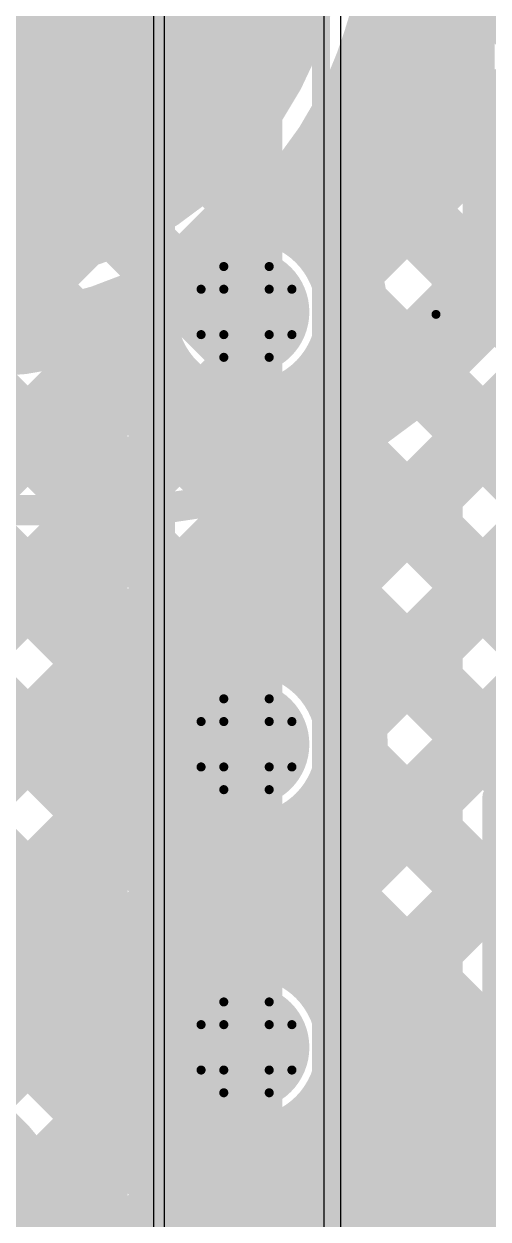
# Model space of a CAD drawing. Header units: millimetres. Extents: x 13 to 259, y -2 to 326.
# Drawn here: x 100.1 to 102.7, y 99.99 to 106.67 of the extents above; entities that cross this region are included whole.
import ezdxf

# ---------------------------------------------------------------- set-up
doc = ezdxf.new("R2010")
doc.units = ezdxf.units.MM
for name, color, linetype in [('BottomLayer', 5, 'Continuous'), ('BottomSolder', 6, 'Continuous'), ('ConnectLayer', 7, 'Continuous'), ('DrillDrawing', 1, 'Continuous'), ('Mechanical14', 56, 'Continuous'), ('Mechanical15', 56, 'Continuous'), ('Mechanical34', 56, 'Continuous'), ('Mechanical8', 56, 'Continuous'), ('MidLayer1', 16, 'Continuous'), ('MidLayer2', 76, 'Continuous'), ('MidLayer3', 90, 'Continuous'), ('MidLayer4', 156, 'Continuous'), ('MidLayer5', 130, 'Continuous'), ('MidLayer6', 216, 'Continuous'), ('MultiLayer', 9, 'Continuous'), ('TopLayer', 1, 'Continuous'), ('TopOverlay', 2, 'Continuous'), ('TopPaste', 8, 'Continuous'), ('TopSolder', 216, 'Continuous')]:
    doc.layers.add(name, color=color, linetype=linetype)

# ---------------------------------------------------------------- blocks, each defined once
blk = doc.blocks.new('XFMR_MINI_CIRCUITS_DB1627_36')
at = {"layer": 'Mechanical14', "const_width": 0.1}
for points in [[(1.905, 2.03), (1.905, -2.03)], [(1.905, -2.03), (-1.905, -2.03)]]:
    blk.add_lwpolyline(points, dxfattribs=at)
at = {"layer": 'Mechanical14', "const_width": 0.05}
blk.add_lwpolyline([(1.88, -2.03, 1), (1.93, -2.03, 1)], format="xyb", close=True, dxfattribs=at)
blk.add_lwpolyline([(1.88, -2.03, 1), (1.93, -2.03, 1)], format="xyb", close=True, dxfattribs=at)
at = {"layer": 'TopOverlay', "const_width": 0.2}
for points in [[(1.905, 0.365), (-1.905, 0.365)], [(1.905, 0.365), (1.905, -0.365)], [(1.905, -0.365), (-1.905, -0.365)]]:
    blk.add_lwpolyline(points, dxfattribs=at)
at = {"layer": 'TopOverlay', "const_width": 0.1}
for points in [[(1.855, 0.365, 1), (1.955, 0.365, 1)], [(1.855, 0.365, 1), (1.955, 0.365, 1)], [(1.855, -0.365, 1), (1.955, -0.365, 1)], [(1.855, -0.365, 1), (1.955, -0.365, 1)]]:
    blk.add_lwpolyline(points, format="xyb", close=True, dxfattribs=at)
blk = doc.blocks.new('IND_COILCRAFT_0805CS_147')
at = {"layer": 'Mechanical14', "const_width": 0.1}
for points in [[(-1.1445, 0.8625), (-1.1445, -0.8625)], [(-1.1445, 0.8625), (1.1445, 0.8625)], [(1.1445, 0.8625), (1.1445, -0.8625)], [(-1.1445, -0.8625), (1.1445, -0.8625)]]:
    blk.add_lwpolyline(points, dxfattribs=at)
at = {"layer": 'Mechanical14', "const_width": 0.05}
for points in [[(-1.1695, 0.8625, 1), (-1.1195, 0.8625, 1)], [(-1.1695, 0.8625, 1), (-1.1195, 0.8625, 1)], [(1.1195, 0.8625, 1), (1.1695, 0.8625, 1)], [(1.1195, 0.8625, 1), (1.1695, 0.8625, 1)], [(-1.1695, -0.8625, 1), (-1.1195, -0.8625, 1)], [(-1.1695, -0.8625, 1), (-1.1195, -0.8625, 1)], [(1.1195, -0.8625, 1), (1.1695, -0.8625, 1)], [(1.1195, -0.8625, 1), (1.1695, -0.8625, 1)]]:
    blk.add_lwpolyline(points, format="xyb", close=True, dxfattribs=at)
at = {"layer": 'Mechanical15', "const_width": 0.05}
for points in [[(-1.65, 1.14), (-1.65, -1.14)], [(-1.65, 1.14), (1.65, 1.14)], [(1.65, 1.14), (1.65, -1.14)], [(-1.65, -1.14), (1.65, -1.14)]]:
    blk.add_lwpolyline(points, dxfattribs=at)
at = {"layer": 'Mechanical15', "const_width": 0.025}
for points in [[(-1.6625, 1.14, 1), (-1.6375, 1.14, 1)], [(-1.6625, 1.14, 1), (-1.6375, 1.14, 1)], [(1.6375, 1.14, 1), (1.6625, 1.14, 1)], [(1.6375, 1.14, 1), (1.6625, 1.14, 1)], [(-1.6625, -1.14, 1), (-1.6375, -1.14, 1)], [(-1.6625, -1.14, 1), (-1.6375, -1.14, 1)], [(1.6375, -1.14, 1), (1.6625, -1.14, 1)], [(1.6375, -1.14, 1), (1.6625, -1.14, 1)]]:
    blk.add_lwpolyline(points, format="xyb", close=True, dxfattribs=at)
at = {"layer": 'Mechanical8', "const_width": 0.1}
for points in [[(-1.4, 0.89), (-0.38, 0.89)], [(-1.4, 0.89), (-1.4, -0.89)], [(-0.38, 0.89), (-0.38, -0.89)], [(0.38, 0.89), (1.4, 0.89)], [(0.38, 0.89), (0.38, -0.89)], [(1.4, 0.89), (1.4, -0.89)], [(-0.89, 0.5), (-0.89, 0)], [(0, 0.5), (0, 0)], [(0.89, 0.5), (0.89, 0)], [(-1.39, 0), (-0.89, 0)], [(-0.89, 0), (-0.89, -0.5)], [(-0.89, 0), (-0.39, 0)], [(-0.5, 0), (0, 0)], [(0, 0), (0, -0.5)], [(0, 0), (0.5, 0)], [(0.39, 0), (0.89, 0)], [(0.89, 0), (0.89, -0.5)], [(0.89, 0), (1.39, 0)], [(-1.4, -0.89), (-0.38, -0.89)], [(0.38, -0.89), (1.4, -0.89)]]:
    blk.add_lwpolyline(points, dxfattribs=at)
at = {"layer": 'Mechanical8', "const_width": 0.05}
for points in [[(-1.425, 0.89, 1), (-1.375, 0.89, 1)], [(-1.425, 0.89, 1), (-1.375, 0.89, 1)], [(-0.405, 0.89, 1), (-0.355, 0.89, 1)], [(-0.405, 0.89, 1), (-0.355, 0.89, 1)], [(0.355, 0.89, 1), (0.405, 0.89, 1)], [(0.355, 0.89, 1), (0.405, 0.89, 1)], [(1.375, 0.89, 1), (1.425, 0.89, 1)], [(1.375, 0.89, 1), (1.425, 0.89, 1)], [(-0.915, 0.5, 1), (-0.865, 0.5, 1)], [(-0.025, 0.5, 1), (0.025, 0.5, 1)], [(0.865, 0.5, 1), (0.915, 0.5, 1)], [(-1.415, 0, 1), (-1.365, 0, 1)], [(-0.915, 0, 1), (-0.865, 0, 1)], [(-0.915, 0, 1), (-0.865, 0, 1)], [(-0.915, 0, 1), (-0.865, 0, 1)], [(-0.915, 0, 1), (-0.865, 0, 1)], [(-0.525, 0, 1), (-0.475, 0, 1)], [(-0.415, 0, 1), (-0.365, 0, 1)], [(-0.025, 0, 1), (0.025, 0, 1)], [(-0.025, 0, 1), (0.025, 0, 1)], [(-0.025, 0, 1), (0.025, 0, 1)], [(-0.025, 0, 1), (0.025, 0, 1)], [(0.365, 0, 1), (0.415, 0, 1)], [(0.475, 0, 1), (0.525, 0, 1)], [(0.865, 0, 1), (0.915, 0, 1)], [(0.865, 0, 1), (0.915, 0, 1)], [(0.865, 0, 1), (0.915, 0, 1)], [(0.865, 0, 1), (0.915, 0, 1)], [(1.365, 0, 1), (1.415, 0, 1)], [(-0.915, -0.5, 1), (-0.865, -0.5, 1)], [(-0.025, -0.5, 1), (0.025, -0.5, 1)], [(0.865, -0.5, 1), (0.915, -0.5, 1)], [(-1.425, -0.89, 1), (-1.375, -0.89, 1)], [(-1.425, -0.89, 1), (-1.375, -0.89, 1)], [(-0.405, -0.89, 1), (-0.355, -0.89, 1)], [(-0.405, -0.89, 1), (-0.355, -0.89, 1)], [(0.355, -0.89, 1), (0.405, -0.89, 1)], [(0.355, -0.89, 1), (0.405, -0.89, 1)], [(1.375, -0.89, 1), (1.425, -0.89, 1)], [(1.375, -0.89, 1), (1.425, -0.89, 1)]]:
    blk.add_lwpolyline(points, format="xyb", close=True, dxfattribs=at)
at = {"layer": 'TopLayer'}
for points in [[(-1.4, -0.89), (-0.38, -0.89), (-1.4, 0.89), (-0.38, 0.89)], [(0.38, -0.89), (1.4, -0.89), (0.38, 0.89), (1.4, 0.89)]]:
    blk.add_solid(points, dxfattribs=at)
at = {"layer": 'TopOverlay', "const_width": 0.2}
blk.add_lwpolyline([(0, 0.75), (0, -0.75)], dxfattribs=at)
at = {"layer": 'TopOverlay', "const_width": 0.1}
for points in [[(-0.05, 0.75, 1), (0.05, 0.75, 1)], [(-0.05, -0.75, 1), (0.05, -0.75, 1)]]:
    blk.add_lwpolyline(points, format="xyb", close=True, dxfattribs=at)
at = {"layer": 'TopPaste'}
for points in [[(-1.4, -0.89), (-0.38, -0.89), (-1.4, 0.89), (-0.38, 0.89)], [(0.38, -0.89), (1.4, -0.89), (0.38, 0.89), (1.4, 0.89)]]:
    blk.add_solid(points, dxfattribs=at)
at = {"layer": 'TopSolder'}
for points in [[(-1.5016, -0.9916), (-0.2784, -0.9916), (-1.5016, 0.9916), (-0.2784, 0.9916)], [(0.2784, -0.9916), (1.5016, -0.9916), (0.2784, 0.9916), (1.5016, 0.9916)]]:
    blk.add_solid(points, dxfattribs=at)
blk = doc.blocks.new('MTG240_400_178')
at = {"layer": 'BottomLayer', "const_width": 2}
blk.add_lwpolyline([(-1, 0, 1), (1, 0, 1)], format="xyb", close=True, dxfattribs=at)
at = {"layer": 'BottomSolder', "const_width": 2.1016}
blk.add_lwpolyline([(-1.0508, 0, 1), (1.0508, 0, 1)], format="xyb", close=True, dxfattribs=at)
at = {"layer": 'MidLayer1', "const_width": 2}
blk.add_lwpolyline([(-1, 0, 1), (1, 0, 1)], format="xyb", close=True, dxfattribs=at)
at = {"layer": 'MidLayer2', "const_width": 2}
blk.add_lwpolyline([(-1, 0, 1), (1, 0, 1)], format="xyb", close=True, dxfattribs=at)
at = {"layer": 'MidLayer3', "const_width": 2}
blk.add_lwpolyline([(-1, 0, 1), (1, 0, 1)], format="xyb", close=True, dxfattribs=at)
at = {"layer": 'MidLayer4', "const_width": 2}
blk.add_lwpolyline([(-1, 0, 1), (1, 0, 1)], format="xyb", close=True, dxfattribs=at)
at = {"layer": 'MidLayer5', "const_width": 2}
blk.add_lwpolyline([(-1, 0, 1), (1, 0, 1)], format="xyb", close=True, dxfattribs=at)
at = {"layer": 'MidLayer6', "const_width": 2}
blk.add_lwpolyline([(-1, 0, 1), (1, 0, 1)], format="xyb", close=True, dxfattribs=at)
at = {"layer": 'MultiLayer', "const_width": 2}
blk.add_lwpolyline([(-1, 0, 1), (1, 0, 1)], format="xyb", close=True, dxfattribs=at)
at = {"layer": 'TopLayer', "const_width": 2}
blk.add_lwpolyline([(-1, 0, 1), (1, 0, 1)], format="xyb", close=True, dxfattribs=at)
at = {"layer": 'TopSolder', "const_width": 2.1016}
blk.add_lwpolyline([(-1.0508, 0, 1), (1.0508, 0, 1)], format="xyb", close=True, dxfattribs=at)

msp = doc.modelspace()

# ---------------------------------------------------------------- linework, layer by layer
at = {"layer": 'BottomLayer', "const_width": 0.25}
for points in [[(101.225, 105.0637, 1), (101.475, 105.0637, 1)], [(101.225, 102.6455, 1), (101.475, 102.6455, 1)], [(101.225, 100.95, 1), (101.475, 100.95, 1)]]:
    msp.add_lwpolyline(points, format="xyb", close=True, dxfattribs=at)
at = {"layer": 'BottomSolder', "const_width": 0.3516}
for points in [[(101.1742, 105.0637, 1), (101.5258, 105.0637, 1)], [(101.1742, 102.6455, 1), (101.5258, 102.6455, 1)], [(101.1742, 100.95, 1), (101.5258, 100.95, 1)]]:
    msp.add_lwpolyline(points, format="xyb", close=True, dxfattribs=at)
at = {"layer": 'ConnectLayer'}
for p, q in [((101.8751, 126.825), (101.875, 76.8)), ((100.8311, 95.4323), (100.8311, 109.8588))]:
    msp.add_line(p, q, dxfattribs=at)
at = {"layer": 'ConnectLayer', "const_width": 0.4}
for points in [[(97.24, 110.649), (101.35, 106.539)], [(97.24, 109.8005), (101.35, 105.6905)], [(101.35, 95.9811), (101.35, 109.31)], [(97.24, 108.952), (101.35, 104.842)], [(97.723, 104.5112), (101.35, 108.1383)], [(97.24, 108.1035), (101.35, 103.9935)], [(101.9131, 106.1558), (103.4711, 107.7138)], [(101.9131, 106.1558), (103.4711, 107.7138)], [(102.2016, 107.3846), (104.7884, 104.7977)], [(102.2016, 107.3846), (104.7884, 104.7977)], [(102.2016, 107.3845), (103.8544, 105.7317)], [(97.24, 99.7856), (104.7624, 107.308)], [(97.24, 99.7856), (104.7624, 107.308)], [(97.24, 107.2549), (101.35, 103.1449)], [(98.1466, 104.0863), (101.35, 107.2897)], [(101.9131, 106.1558), (103.06, 107.3027)], [(101.8952, 105.2893), (103.7181, 107.1122)], [(101.8952, 105.2893), (103.7181, 107.1122)], [(102.465, 106.2389), (102.465, 107.0479)], [(101.515, 103.212), (105.3143, 107.0113)], [(101.515, 103.212), (105.3143, 107.0113)], [(101.9131, 106.1558), (102.465, 106.7077)], [(101.8952, 105.2893), (103.174, 106.5682)], [(102.1077, 106.6299), (103.8195, 104.9181)], [(102.1077, 106.6299), (103.8195, 104.9181)], [(102.1077, 106.6299), (102.465, 106.2726)], [(102.1077, 106.6298), (103.8194, 104.9181)], [(97.24, 102.3312), (101.35, 106.4412)], [(97.24, 106.4064), (100.7966, 102.8499)], [(97.24, 106.4064), (100.7966, 102.8499)], [(97.24, 106.4064), (101.35, 102.2964)], [(97.24, 106.4064), (100.7966, 102.8499)], [(97.24, 106.4064), (100.4845, 103.1619)], [(101.89, 104.4356), (103.8144, 106.36)], [(101.89, 105.3014), (101.89, 106.1141)], [(101.8473, 106.0418), (103.4623, 104.4268)], [(101.8473, 106.0418), (103.4623, 104.4268)], [(101.8473, 106.0418), (102.1261, 105.763)], [(101.89, 105.9989), (103.4623, 104.4267)], [(97.6374, 101.88), (101.35, 105.5927)], [(97.24, 105.5579), (101.2642, 101.5337)], [(97.24, 105.5579), (101.2642, 101.5337)], [(97.24, 105.5579), (101.35, 101.4479)], [(97.24, 105.5579), (101.2642, 101.5337)], [(97.24, 105.5578), (100.4845, 102.3134)], [(101.89, 103.5871), (103.8544, 105.5515)], [(101.9388, 105.1017), (107.6565, 99.384)], [(101.9388, 105.1017), (107.6565, 99.384)], [(101.9388, 105.1016), (104.5414, 102.4991)], [(97.6374, 101.88), (100.7629, 105.0056)], [(97.6374, 101.88), (100.7629, 105.0056)], [(97.8107, 102.0533), (100.7629, 105.0056)], [(100.3763, 104.9671), (100.4845, 104.859)], [(100.3764, 104.9671), (109.1132, 96.2303)], [(100.3764, 104.9671), (109.1132, 96.2303)], [(100.3764, 104.9671), (101.74, 103.6035)], [(100.4845, 95.4323), (100.4845, 104.9965)], [(99.5886, 104.9063), (101.2655, 103.2295)], [(99.5886, 104.9063), (101.2655, 103.2295)], [(99.5886, 104.9063), (101.2655, 103.2295)], [(99.5886, 104.9063), (100.4845, 104.0105)], [(98.0488, 96.3517), (106.5338, 104.8368)], [(98.0488, 96.3517), (106.5338, 104.8368)], [(101.89, 102.8832), (101.89, 104.826)], [(97.6374, 101.88), (100.4845, 104.7271)], [(98.1216, 101.5157), (101.35, 104.7442)], [(98.1216, 101.5157), (101.1244, 104.5185)], [(98.1216, 101.5157), (101.1244, 104.5185)], [(98.6327, 102.0268), (101.1244, 104.5185)], [(101.6414, 104.5506), (108.899, 97.293)], [(101.6414, 104.5506), (108.899, 97.293)], [(101.6414, 104.5506), (101.74, 104.452)], [(101.74, 103.0883), (101.74, 104.4886)], [(101.89, 104.3019), (104.0718, 102.1201)], [(101.9258, 102.7743), (103.4634, 104.312)], [(101.9258, 102.7743), (103.4634, 104.312)], [(101.9258, 102.7743), (103.4634, 104.312)], [(99.318, 101.8636), (101.74, 104.2856)], [(97.24, 94.6945), (106.7234, 104.1778)], [(97.24, 94.6945), (106.7234, 104.1778)], [(97.24, 99.7856), (101.35, 103.8956)], [(101.9261, 101.0776), (104.7948, 103.9462)], [(101.9261, 101.0776), (104.7948, 103.9462)], [(98.1216, 101.5157), (100.4845, 103.8786)], [(101.5161, 101.5161), (103.8283, 103.8283)], [(101.5161, 101.5161), (103.8283, 103.8283)], [(101.5161, 101.5161), (103.8283, 103.8283)], [(101.5161, 101.5161), (103.8283, 103.8283)], [(101.89, 101.8901), (103.8283, 103.8283)], [(98.1484, 103.801), (100.7962, 101.1532)], [(98.1484, 103.801), (100.7962, 101.1532)], [(98.1484, 103.801), (101.35, 100.5993)], [(98.1484, 103.801), (100.7962, 101.1532)], [(98.1484, 103.8009), (100.4845, 101.4649)], [(101.983, 101.1344), (104.4806, 103.632)], [(101.515, 103.212), (101.74, 103.4371)], [(101.89, 103.4534), (106.0353, 99.3081)], [(97.7301, 103.3708), (105.6939, 95.4069)], [(97.7301, 103.3708), (105.6939, 95.4069)], [(97.7301, 103.3708), (101.35, 99.7508)], [(97.7301, 103.3707), (100.4845, 100.6164)], [(102.4072, 100.7102), (104.9048, 103.2078)], [(97.24, 99.7856), (100.4845, 103.03)], [(97.537, 99.234), (101.35, 103.0471)], [(97.24, 103.0123), (104.4715, 95.7808)], [(97.24, 103.0123), (104.4715, 95.7808)], [(97.24, 103.0123), (101.35, 98.9023)], [(97.24, 103.0122), (100.4845, 99.7678)], [(101.9339, 102.5609), (105.4158, 99.0791)], [(101.934, 102.561), (123.3856, 81.1093)], [(101.934, 102.561), (123.3856, 81.1093)], [(97.537, 99.234), (100.7836, 102.4806)], [(97.537, 99.234), (100.7836, 102.4806)], [(99.8961, 101.5932), (100.7836, 102.4806)], [(101.89, 101.2273), (101.89, 102.4078)], [(97.537, 99.234), (100.4845, 102.1815)], [(98.0881, 98.9366), (101.35, 102.1986)], [(101.74, 101.3927), (101.74, 102.2028)], [(101.5544, 102.0921), (122.7964, 80.8501)], [(101.5544, 102.0921), (122.7964, 80.8501)], [(101.5544, 102.0921), (101.74, 101.9064)], [(98.0881, 98.9366), (101.2212, 102.0698)], [(98.0881, 98.9366), (101.2212, 102.0698)], [(100.3883, 101.2369), (101.2212, 102.0698)], [(101.89, 101.7563), (104.3763, 99.27)], [(101.5161, 101.5161), (101.74, 101.74)], [(101.5161, 101.5161), (101.74, 101.74)], [(102.8315, 100.2859), (104.1338, 101.5882)], [(97.24, 97.24), (101.35, 101.35)], [(97.24, 97.24), (101.35, 101.35)], [(98.0881, 98.9366), (100.4845, 101.333)], [(101.89, 101.2273), (104.1045, 99.0128)], [(101.9338, 100.8642), (103.4881, 99.3098)], [(101.9338, 100.8642), (103.4881, 99.3098)], [(97.24, 97.24), (100.7839, 100.7839)], [(97.24, 97.24), (100.7839, 100.7839)], [(97.24, 97.24), (100.7839, 100.7839)], [(97.24, 97.24), (100.7839, 100.7839)], [(97.24, 97.24), (100.4845, 100.4845)], [(97.24, 97.24), (100.4845, 100.4845)], [(97.417, 96.5684), (101.35, 100.5015)], [(101.74, 98.252), (101.74, 100.5073)], [(101.89, 100.4637), (103.0911, 99.2627)], [(101.89, 98.0469), (101.89, 100.4637)], [(97.417, 96.5684), (101.2225, 100.374)], [(97.417, 96.5684), (101.2225, 100.374)], [(101.1366, 100.2881), (101.2225, 100.374)], [(101.5533, 100.3961), (102.8735, 99.0759)], [(101.5533, 100.3961), (102.8735, 99.0759)], [(101.5533, 100.3961), (101.74, 100.2093)], [(101.89, 100.193), (102.0254, 100.3283)], [(101.3813, 99.6842), (101.74, 100.043)], [(101.89, 100.0593), (102.8735, 99.0759)], [(101.89, 99.3445), (102.4497, 99.9041)]]:
    msp.add_lwpolyline(points, dxfattribs=at)
for points in [[(100.761, 105.0975, -3.352953), (102.203, 107.3)], [(100.761, 105.0975, -3.352953), (102.203, 107.3)], [(100.761, 105.0975, -1.518607), (100.7378, 109.5125)], [(100.4845, 104.9965, -1.340327), (100.4845, 109.6035)], [(102.203, 107.3, -0.194926), (101.5251, 105.6271)], [(102.203, 107.3, -0.194926), (101.5251, 105.6271)], [(102.203, 107.3, -0.194926), (101.5251, 105.6271)], [(102.203, 107.3, -0.129748), (101.89, 106.1141)], [(102.465, 106.2389, -0.197667), (102.4132, 106.113)], [(101.8893, 105.303, -0.10611), (102.4126, 106.1124)], [(101.5251, 105.6271, -0.328494), (101.94, 105.0637)], [(101.5251, 105.6271, -0.328494), (101.94, 105.0637)], [(101.5251, 105.6271, -0.216237), (101.8893, 105.303)], [(101.89, 105.3014, -0.104037), (101.94, 105.0637)], [(101.94, 105.0637, -1.029116), (100.761, 105.0975)], [(101.94, 105.0637, -1.029116), (100.761, 105.0975)], [(101.7441, 104.6245, -0.669374), (100.761, 105.0975)], [(101.94, 105.0637, -0.104037), (101.89, 104.826)], [(101.74, 104.4886, -0.014808), (101.7441, 104.6245)], [(101.74, 102.2028, -2.213611), (101.74, 103.0883)], [(101.89, 102.8832, -0.104037), (101.94, 102.6455)], [(101.94, 102.6455, -0.104037), (101.89, 102.4078)], [(98.2153, 102.0533, -0.225031), (100.77, 100.8422)], [(100.77, 100.8422, -0.712652), (101.74, 101.3927)], [(98.2153, 100.5333, -0.414214), (99.9953, 98.7533)], [(101.74, 100.5073, -0.324252), (101.0507, 100.4416)], [(101.0507, 100.4416, -0.135069), (101.5153, 98.7533)]]:
    msp.add_lwpolyline(points, format="xyb", dxfattribs=at)
at = {"layer": 'ConnectLayer'}
for points, const_width in [([(102.365, 106.7077, 1), (102.565, 106.7077, 1)], 0.2), ([(102.0077, 106.6299, 1), (102.2077, 106.6299, 1)], 0.2), ([(102.0077, 106.6299, 1), (102.2077, 106.6299, 1)], 0.2), ([(102.0077, 106.6299, 1), (102.2077, 106.6299, 1)], 0.2), ([(102.0077, 106.6298, 1), (102.2077, 106.6298, 1)], 0.2), ([(101.25, 106.539, 1), (101.45, 106.539, 1)], 0.2), ([(101.25, 106.4412, 1), (101.45, 106.4412, 1)], 0.2), ([(102.365, 106.2726, 1), (102.565, 106.2726, 1)], 0.2), ([(102.365, 106.2389, 1), (102.565, 106.2389, 1)], 0.2), ([(102.365, 106.2389, 1), (102.565, 106.2389, 1)], 0.2), ([(101.79, 106.1141, 1), (101.99, 106.1141, 1)], 0.2), ([(101.79, 106.1141, 1), (101.99, 106.1141, 1)], 0.2), ([(101.8131, 106.1558, 1), (102.0131, 106.1558, 1)], 0.2), ([(101.8131, 106.1558, 1), (102.0131, 106.1558, 1)], 0.2), ([(101.8131, 106.1558, 1), (102.0131, 106.1558, 1)], 0.2), ([(101.8131, 106.1558, 1), (102.0131, 106.1558, 1)], 0.2), ([(102.3126, 106.1124, 1), (102.5126, 106.1124, 1)], 0.2), ([(102.3132, 106.113, 1), (102.5132, 106.113, 1)], 0.2), ([(101.7473, 106.0418, 1), (101.9473, 106.0418, 1)], 0.2), ([(101.7473, 106.0418, 1), (101.9473, 106.0418, 1)], 0.2), ([(101.7473, 106.0418, 1), (101.9473, 106.0418, 1)], 0.2), ([(101.79, 105.9989, 1), (101.99, 105.9989, 1)], 0.2), ([(102.0261, 105.763, 1), (102.2261, 105.763, 1)], 0.2), ([(101.25, 105.6905, 1), (101.45, 105.6905, 1)], 0.2), ([(101.25, 105.5927, 1), (101.45, 105.5927, 1)], 0.2), ([(101.4251, 105.6271, 1), (101.6251, 105.6271, 1)], 0.2), ([(101.4251, 105.6271, 1), (101.6251, 105.6271, 1)], 0.2), ([(101.4251, 105.6271, 1), (101.6251, 105.6271, 1)], 0.2), ([(101.4251, 105.6271, 1), (101.6251, 105.6271, 1)], 0.2), ([(101.4251, 105.6271, 1), (101.6251, 105.6271, 1)], 0.2), ([(101.4251, 105.6271, 1), (101.6251, 105.6271, 1)], 0.2), ([(101.7893, 105.303, 1), (101.9893, 105.303, 1)], 0.2), ([(101.7893, 105.303, 1), (101.9893, 105.303, 1)], 0.2), ([(101.79, 105.3014, 1), (101.99, 105.3014, 1)], 0.2), ([(101.79, 105.3014, 1), (101.99, 105.3014, 1)], 0.2), ([(101.7952, 105.2893, 1), (101.9952, 105.2893, 1)], 0.2), ([(101.7952, 105.2893, 1), (101.9952, 105.2893, 1)], 0.2), ([(101.7952, 105.2893, 1), (101.9952, 105.2893, 1)], 0.2), ([(100.661, 105.0975, 1), (100.861, 105.0975, 1)], 0.2), ([(100.661, 105.0975, 1), (100.861, 105.0975, 1)], 0.2), ([(100.661, 105.0975, 1), (100.861, 105.0975, 1)], 0.2), ([(100.661, 105.0975, 1), (100.861, 105.0975, 1)], 0.2), ([(100.661, 105.0975, 1), (100.861, 105.0975, 1)], 0.2), ([(100.661, 105.0975, 1), (100.861, 105.0975, 1)], 0.2), ([(101.8388, 105.1017, 1), (102.0388, 105.1017, 1)], 0.2), ([(101.8388, 105.1017, 1), (102.0388, 105.1017, 1)], 0.2), ([(101.8388, 105.1016, 1), (102.0388, 105.1016, 1)], 0.2), ([(101.84, 105.0637, 1), (102.04, 105.0637, 1)], 0.2), ([(101.84, 105.0637, 1), (102.04, 105.0637, 1)], 0.2), ([(101.84, 105.0637, 1), (102.04, 105.0637, 1)], 0.2), ([(101.84, 105.0637, 1), (102.04, 105.0637, 1)], 0.2), ([(101.84, 105.0637, 1), (102.04, 105.0637, 1)], 0.2), ([(101.84, 105.0637, 1), (102.04, 105.0637, 1)], 0.2), ([(100.2763, 104.9671, 1), (100.4763, 104.9671, 1)], 0.2), ([(100.2764, 104.9671, 1), (100.4764, 104.9671, 1)], 0.2), ([(100.2764, 104.9671, 1), (100.4764, 104.9671, 1)], 0.2), ([(100.2764, 104.9671, 1), (100.4764, 104.9671, 1)], 0.2), ([(100.3845, 104.9965, 1), (100.5845, 104.9965, 1)], 0.2), ([(100.3845, 104.9965, 1), (100.5845, 104.9965, 1)], 0.2), ([(100.6629, 105.0056, 1), (100.8629, 105.0056, 1)], 0.2), ([(100.6629, 105.0056, 1), (100.8629, 105.0056, 1)], 0.2), ([(100.6629, 105.0056, 1), (100.8629, 105.0056, 1)], 0.2), ([(100.3845, 104.859, 1), (100.5845, 104.859, 1)], 0.2), ([(101.25, 104.842, 1), (101.45, 104.842, 1)], 0.2), ([(101.79, 104.826, 1), (101.99, 104.826, 1)], 0.2), ([(101.79, 104.826, 1), (101.99, 104.826, 1)], 0.2), ([(100.3845, 104.7271, 1), (100.5845, 104.7271, 1)], 0.2), ([(101.25, 104.7442, 1), (101.45, 104.7442, 1)], 0.2), ([(101.6441, 104.6245, 1), (101.8441, 104.6245, 1)], 0.2), ([(101.6441, 104.6245, 1), (101.8441, 104.6245, 1)], 0.2), ([(101.0244, 104.5185, 1), (101.2244, 104.5185, 1)], 0.2), ([(101.0244, 104.5185, 1), (101.2244, 104.5185, 1)], 0.2), ([(101.0244, 104.5185, 1), (101.2244, 104.5185, 1)], 0.2), ([(101.5414, 104.5506, 1), (101.7414, 104.5506, 1)], 0.2), ([(101.5414, 104.5506, 1), (101.7414, 104.5506, 1)], 0.2), ([(101.5414, 104.5506, 1), (101.7414, 104.5506, 1)], 0.2), ([(101.64, 104.4886, 1), (101.84, 104.4886, 1)], 0.2), ([(101.64, 104.4886, 1), (101.84, 104.4886, 1)], 0.2), ([(101.64, 104.452, 1), (101.84, 104.452, 1)], 0.2), ([(101.79, 104.4356, 1), (101.99, 104.4356, 1)], 0.2), ([(101.79, 104.3019, 1), (101.99, 104.3019, 1)], 0.2), ([(101.64, 104.2856, 1), (101.84, 104.2856, 1)], 0.2), ([(100.3845, 104.0105, 1), (100.5845, 104.0105, 1)], 0.2), ([(101.25, 103.9935, 1), (101.45, 103.9935, 1)], 0.2), ([(101.25, 103.8956, 1), (101.45, 103.8956, 1)], 0.2), ([(100.3845, 103.8786, 1), (100.5845, 103.8786, 1)], 0.2), ([(101.64, 103.6035, 1), (101.84, 103.6035, 1)], 0.2), ([(101.79, 103.5871, 1), (101.99, 103.5871, 1)], 0.2), ([(101.64, 103.4371, 1), (101.84, 103.4371, 1)], 0.2), ([(101.79, 103.4534, 1), (101.99, 103.4534, 1)], 0.2), ([(101.94, 102.6455, 1), (100.76, 102.6455, 1)], 0.4), ([(101.94, 102.6455, 1), (100.76, 102.6455, 1)], 0.4), ([(101.1655, 103.2295, 1), (101.3655, 103.2295, 1)], 0.2), ([(101.1655, 103.2295, 1), (101.3655, 103.2295, 1)], 0.2), ([(101.1655, 103.2295, 1), (101.3655, 103.2295, 1)], 0.2), ([(100.3845, 103.1619, 1), (100.5845, 103.1619, 1)], 0.2), ([(101.415, 103.212, 1), (101.615, 103.212, 1)], 0.2), ([(101.415, 103.212, 1), (101.615, 103.212, 1)], 0.2), ([(101.415, 103.212, 1), (101.615, 103.212, 1)], 0.2), ([(101.25, 103.1449, 1), (101.45, 103.1449, 1)], 0.2), ([(100.3845, 103.03, 1), (100.5845, 103.03, 1)], 0.2), ([(101.25, 103.0471, 1), (101.45, 103.0471, 1)], 0.2), ([(101.64, 103.0883, 1), (101.84, 103.0883, 1)], 0.2), ([(101.64, 103.0883, 1), (101.84, 103.0883, 1)], 0.2), ([(100.6966, 102.8499, 1), (100.8966, 102.8499, 1)], 0.2), ([(100.6966, 102.8499, 1), (100.8966, 102.8499, 1)], 0.2), ([(100.6966, 102.8499, 1), (100.8966, 102.8499, 1)], 0.2), ([(101.79, 102.8832, 1), (101.99, 102.8832, 1)], 0.2), ([(101.79, 102.8832, 1), (101.99, 102.8832, 1)], 0.2), ([(101.8258, 102.7743, 1), (102.0258, 102.7743, 1)], 0.2), ([(101.8258, 102.7743, 1), (102.0258, 102.7743, 1)], 0.2), ([(101.8258, 102.7743, 1), (102.0258, 102.7743, 1)], 0.2), ([(100.66, 102.6455, 1), (100.86, 102.6455, 1)], 0.2), ([(100.66, 102.6455, 1), (100.86, 102.6455, 1)], 0.2), ([(101.84, 102.6455, 1), (102.04, 102.6455, 1)], 0.2), ([(101.84, 102.6455, 1), (102.04, 102.6455, 1)], 0.2), ([(101.84, 102.6455, 1), (102.04, 102.6455, 1)], 0.2), ([(101.84, 102.6455, 1), (102.04, 102.6455, 1)], 0.2), ([(101.8339, 102.5609, 1), (102.0339, 102.5609, 1)], 0.2), ([(101.834, 102.561, 1), (102.034, 102.561, 1)], 0.2), ([(101.834, 102.561, 1), (102.034, 102.561, 1)], 0.2), ([(100.6836, 102.4806, 1), (100.8836, 102.4806, 1)], 0.2), ([(100.6836, 102.4806, 1), (100.8836, 102.4806, 1)], 0.2), ([(100.6836, 102.4806, 1), (100.8836, 102.4806, 1)], 0.2), ([(101.79, 102.4078, 1), (101.99, 102.4078, 1)], 0.2), ([(101.79, 102.4078, 1), (101.99, 102.4078, 1)], 0.2), ([(100.3845, 102.3134, 1), (100.5845, 102.3134, 1)], 0.2), ([(101.25, 102.2964, 1), (101.45, 102.2964, 1)], 0.2), ([(100.3845, 102.1815, 1), (100.5845, 102.1815, 1)], 0.2), ([(101.25, 102.1986, 1), (101.45, 102.1986, 1)], 0.2), ([(101.64, 102.2028, 1), (101.84, 102.2028, 1)], 0.2), ([(101.64, 102.2028, 1), (101.84, 102.2028, 1)], 0.2), ([(101.4544, 102.0921, 1), (101.6544, 102.0921, 1)], 0.2), ([(101.4544, 102.0921, 1), (101.6544, 102.0921, 1)], 0.2), ([(101.4544, 102.0921, 1), (101.6544, 102.0921, 1)], 0.2), ([(101.1212, 102.0698, 1), (101.3212, 102.0698, 1)], 0.2), ([(101.1212, 102.0698, 1), (101.3212, 102.0698, 1)], 0.2), ([(101.1212, 102.0698, 1), (101.3212, 102.0698, 1)], 0.2), ([(101.64, 101.9064, 1), (101.84, 101.9064, 1)], 0.2), ([(101.79, 101.8901, 1), (101.99, 101.8901, 1)], 0.2), ([(101.79, 101.7563, 1), (101.99, 101.7563, 1)], 0.2), ([(101.64, 101.74, 1), (101.84, 101.74, 1)], 0.2), ([(101.64, 101.74, 1), (101.84, 101.74, 1)], 0.2), ([(101.94, 100.95, 1), (100.76, 100.95, 1)], 0.4), ([(101.94, 100.95, 1), (100.76, 100.95, 1)], 0.4), ([(101.1642, 101.5337, 1), (101.3642, 101.5337, 1)], 0.2), ([(101.1642, 101.5337, 1), (101.3642, 101.5337, 1)], 0.2), ([(101.1642, 101.5337, 1), (101.3642, 101.5337, 1)], 0.2), ([(101.4161, 101.5161, 1), (101.6161, 101.5161, 1)], 0.2), ([(101.4161, 101.5161, 1), (101.6161, 101.5161, 1)], 0.2), ([(101.4161, 101.5161, 1), (101.6161, 101.5161, 1)], 0.2), ([(101.4161, 101.5161, 1), (101.6161, 101.5161, 1)], 0.2), ([(101.4161, 101.5161, 1), (101.6161, 101.5161, 1)], 0.2), ([(101.4161, 101.5161, 1), (101.6161, 101.5161, 1)], 0.2), ([(100.3845, 101.4649, 1), (100.5845, 101.4649, 1)], 0.2), ([(101.25, 101.4479, 1), (101.45, 101.4479, 1)], 0.2), ([(101.64, 101.3927, 1), (101.84, 101.3927, 1)], 0.2), ([(101.64, 101.3927, 1), (101.84, 101.3927, 1)], 0.2), ([(100.3845, 101.333, 1), (100.5845, 101.333, 1)], 0.2), ([(101.25, 101.35, 1), (101.45, 101.35, 1)], 0.2), ([(101.25, 101.35, 1), (101.45, 101.35, 1)], 0.2), ([(100.2883, 101.2369, 1), (100.4883, 101.2369, 1)], 0.2), ([(101.79, 101.2273, 1), (101.99, 101.2273, 1)], 0.2), ([(101.79, 101.2273, 1), (101.99, 101.2273, 1)], 0.2), ([(100.6962, 101.1532, 1), (100.8962, 101.1532, 1)], 0.2), ([(100.6962, 101.1532, 1), (100.8962, 101.1532, 1)], 0.2), ([(100.6962, 101.1532, 1), (100.8962, 101.1532, 1)], 0.2), ([(101.883, 101.1344, 1), (102.083, 101.1344, 1)], 0.2), ([(101.8261, 101.0776, 1), (102.0261, 101.0776, 1)], 0.2), ([(101.8261, 101.0776, 1), (102.0261, 101.0776, 1)], 0.2), ([(100.66, 100.95, 1), (100.86, 100.95, 1)], 0.2), ([(100.66, 100.95, 1), (100.86, 100.95, 1)], 0.2), ([(101.84, 100.95, 1), (102.04, 100.95, 1)], 0.2), ([(101.84, 100.95, 1), (102.04, 100.95, 1)], 0.2), ([(100.67, 100.8422, 1), (100.87, 100.8422, 1)], 0.2), ([(100.67, 100.8422, 1), (100.87, 100.8422, 1)], 0.2), ([(101.8338, 100.8642, 1), (102.0338, 100.8642, 1)], 0.2), ([(101.8338, 100.8642, 1), (102.0338, 100.8642, 1)], 0.2), ([(100.6839, 100.7839, 1), (100.8839, 100.7839, 1)], 0.2), ([(100.6839, 100.7839, 1), (100.8839, 100.7839, 1)], 0.2), ([(100.6839, 100.7839, 1), (100.8839, 100.7839, 1)], 0.2), ([(100.6839, 100.7839, 1), (100.8839, 100.7839, 1)], 0.2), ([(102.3072, 100.7102, 1), (102.5072, 100.7102, 1)], 0.2), ([(100.3845, 100.6164, 1), (100.5845, 100.6164, 1)], 0.2), ([(101.25, 100.5993, 1), (101.45, 100.5993, 1)], 0.2), ([(100.3845, 100.4845, 1), (100.5845, 100.4845, 1)], 0.2), ([(100.3845, 100.4845, 1), (100.5845, 100.4845, 1)], 0.2), ([(101.25, 100.5015, 1), (101.45, 100.5015, 1)], 0.2), ([(101.64, 100.5073, 1), (101.84, 100.5073, 1)], 0.2), ([(101.64, 100.5073, 1), (101.84, 100.5073, 1)], 0.2), ([(100.9507, 100.4416, 1), (101.1507, 100.4416, 1)], 0.2), ([(100.9507, 100.4416, 1), (101.1507, 100.4416, 1)], 0.2), ([(101.79, 100.4637, 1), (101.99, 100.4637, 1)], 0.2), ([(101.79, 100.4637, 1), (101.99, 100.4637, 1)], 0.2), ([(101.1225, 100.374, 1), (101.3225, 100.374, 1)], 0.2), ([(101.1225, 100.374, 1), (101.3225, 100.374, 1)], 0.2), ([(101.1225, 100.374, 1), (101.3225, 100.374, 1)], 0.2), ([(101.4533, 100.3961, 1), (101.6533, 100.3961, 1)], 0.2), ([(101.4533, 100.3961, 1), (101.6533, 100.3961, 1)], 0.2), ([(101.4533, 100.3961, 1), (101.6533, 100.3961, 1)], 0.2), ([(101.0366, 100.2881, 1), (101.2366, 100.2881, 1)], 0.2), ([(101.9254, 100.3283, 1), (102.1254, 100.3283, 1)], 0.2), ([(102.7315, 100.2859, 1), (102.9315, 100.2859, 1)], 0.2), ([(101.64, 100.2093, 1), (101.84, 100.2093, 1)], 0.2), ([(101.79, 100.193, 1), (101.99, 100.193, 1)], 0.2), ([(101.64, 100.043, 1), (101.84, 100.043, 1)], 0.2), ([(101.79, 100.0593, 1), (101.99, 100.0593, 1)], 0.2), ([(102.3497, 99.9041, 1), (102.5497, 99.9041, 1)], 0.2)]:
    msp.add_lwpolyline(points, format="xyb", close=True, dxfattribs=dict(at, const_width=const_width))
at = {"layer": 'DrillDrawing', "const_width": 0.0508}
for points in [[(101.223, 105.1907), (101.223, 105.3177)], [(101.223, 105.3177), (101.477, 105.3177)], [(101.477, 105.1907), (101.477, 105.3177)], [(101.096, 104.9367), (101.096, 105.1907)], [(101.096, 105.1907), (101.223, 105.1907)], [(101.477, 105.1907), (101.604, 105.1907)], [(101.604, 104.9367), (101.604, 105.1907)], [(101.096, 104.9367), (101.223, 104.9367)], [(101.223, 104.8097), (101.223, 104.9367)], [(101.477, 104.9367), (101.604, 104.9367)], [(101.477, 104.8097), (101.477, 104.9367)], [(101.223, 104.8097), (101.477, 104.8097)], [(101.223, 102.7725), (101.223, 102.8995)], [(101.223, 102.8995), (101.477, 102.8995)], [(101.477, 102.7725), (101.477, 102.8995)], [(101.096, 102.5185), (101.096, 102.7725)], [(101.096, 102.7725), (101.223, 102.7725)], [(101.477, 102.7725), (101.604, 102.7725)], [(101.604, 102.5185), (101.604, 102.7725)], [(101.096, 102.5185), (101.223, 102.5185)], [(101.223, 102.3915), (101.223, 102.5185)], [(101.477, 102.5185), (101.604, 102.5185)], [(101.477, 102.3915), (101.477, 102.5185)], [(101.223, 102.3915), (101.477, 102.3915)], [(101.223, 101.077), (101.223, 101.204)], [(101.223, 101.204), (101.477, 101.204)], [(101.477, 101.077), (101.477, 101.204)], [(101.096, 100.823), (101.096, 101.077)], [(101.096, 101.077), (101.223, 101.077)], [(101.477, 101.077), (101.604, 101.077)], [(101.604, 100.823), (101.604, 101.077)], [(101.096, 100.823), (101.223, 100.823)], [(101.223, 100.696), (101.223, 100.823)], [(101.477, 100.823), (101.604, 100.823)], [(101.477, 100.696), (101.477, 100.823)], [(101.223, 100.696), (101.477, 100.696)]]:
    msp.add_lwpolyline(points, dxfattribs=at)
at = {"layer": 'DrillDrawing', "const_width": 0.0254}
for points in [[(101.2103, 105.3177, 1), (101.2357, 105.3177, 1)], [(101.2103, 105.3177, 1), (101.2357, 105.3177, 1)], [(101.4643, 105.3177, 1), (101.4897, 105.3177, 1)], [(101.4643, 105.3177, 1), (101.4897, 105.3177, 1)], [(101.0833, 105.1907, 1), (101.1087, 105.1907, 1)], [(101.0833, 105.1907, 1), (101.1087, 105.1907, 1)], [(101.2103, 105.1907, 1), (101.2357, 105.1907, 1)], [(101.2103, 105.1907, 1), (101.2357, 105.1907, 1)], [(101.4643, 105.1907, 1), (101.4897, 105.1907, 1)], [(101.4643, 105.1907, 1), (101.4897, 105.1907, 1)], [(101.5913, 105.1907, 1), (101.6167, 105.1907, 1)], [(101.5913, 105.1907, 1), (101.6167, 105.1907, 1)], [(101.0833, 104.9367, 1), (101.1087, 104.9367, 1)], [(101.0833, 104.9367, 1), (101.1087, 104.9367, 1)], [(101.2103, 104.9367, 1), (101.2357, 104.9367, 1)], [(101.2103, 104.9367, 1), (101.2357, 104.9367, 1)], [(101.4643, 104.9367, 1), (101.4897, 104.9367, 1)], [(101.4643, 104.9367, 1), (101.4897, 104.9367, 1)], [(101.5913, 104.9367, 1), (101.6167, 104.9367, 1)], [(101.5913, 104.9367, 1), (101.6167, 104.9367, 1)], [(101.2103, 104.8097, 1), (101.2357, 104.8097, 1)], [(101.2103, 104.8097, 1), (101.2357, 104.8097, 1)], [(101.4643, 104.8097, 1), (101.4897, 104.8097, 1)], [(101.4643, 104.8097, 1), (101.4897, 104.8097, 1)], [(101.2103, 102.8995, 1), (101.2357, 102.8995, 1)], [(101.2103, 102.8995, 1), (101.2357, 102.8995, 1)], [(101.4643, 102.8995, 1), (101.4897, 102.8995, 1)], [(101.4643, 102.8995, 1), (101.4897, 102.8995, 1)], [(101.0833, 102.7725, 1), (101.1087, 102.7725, 1)], [(101.0833, 102.7725, 1), (101.1087, 102.7725, 1)], [(101.2103, 102.7725, 1), (101.2357, 102.7725, 1)], [(101.2103, 102.7725, 1), (101.2357, 102.7725, 1)], [(101.4643, 102.7725, 1), (101.4897, 102.7725, 1)], [(101.4643, 102.7725, 1), (101.4897, 102.7725, 1)], [(101.5913, 102.7725, 1), (101.6167, 102.7725, 1)], [(101.5913, 102.7725, 1), (101.6167, 102.7725, 1)], [(101.0833, 102.5185, 1), (101.1087, 102.5185, 1)], [(101.0833, 102.5185, 1), (101.1087, 102.5185, 1)], [(101.2103, 102.5185, 1), (101.2357, 102.5185, 1)], [(101.2103, 102.5185, 1), (101.2357, 102.5185, 1)], [(101.4643, 102.5185, 1), (101.4897, 102.5185, 1)], [(101.4643, 102.5185, 1), (101.4897, 102.5185, 1)], [(101.5913, 102.5185, 1), (101.6167, 102.5185, 1)], [(101.5913, 102.5185, 1), (101.6167, 102.5185, 1)], [(101.2103, 102.3915, 1), (101.2357, 102.3915, 1)], [(101.2103, 102.3915, 1), (101.2357, 102.3915, 1)], [(101.4643, 102.3915, 1), (101.4897, 102.3915, 1)], [(101.4643, 102.3915, 1), (101.4897, 102.3915, 1)], [(101.2103, 101.204, 1), (101.2357, 101.204, 1)], [(101.2103, 101.204, 1), (101.2357, 101.204, 1)], [(101.4643, 101.204, 1), (101.4897, 101.204, 1)], [(101.4643, 101.204, 1), (101.4897, 101.204, 1)], [(101.0833, 101.077, 1), (101.1087, 101.077, 1)], [(101.0833, 101.077, 1), (101.1087, 101.077, 1)], [(101.2103, 101.077, 1), (101.2357, 101.077, 1)], [(101.2103, 101.077, 1), (101.2357, 101.077, 1)], [(101.4643, 101.077, 1), (101.4897, 101.077, 1)], [(101.4643, 101.077, 1), (101.4897, 101.077, 1)], [(101.5913, 101.077, 1), (101.6167, 101.077, 1)], [(101.5913, 101.077, 1), (101.6167, 101.077, 1)], [(101.0833, 100.823, 1), (101.1087, 100.823, 1)], [(101.0833, 100.823, 1), (101.1087, 100.823, 1)], [(101.2103, 100.823, 1), (101.2357, 100.823, 1)], [(101.2103, 100.823, 1), (101.2357, 100.823, 1)], [(101.4643, 100.823, 1), (101.4897, 100.823, 1)], [(101.4643, 100.823, 1), (101.4897, 100.823, 1)], [(101.5913, 100.823, 1), (101.6167, 100.823, 1)], [(101.5913, 100.823, 1), (101.6167, 100.823, 1)], [(101.2103, 100.696, 1), (101.2357, 100.696, 1)], [(101.2103, 100.696, 1), (101.2357, 100.696, 1)], [(101.4643, 100.696, 1), (101.4897, 100.696, 1)], [(101.4643, 100.696, 1), (101.4897, 100.696, 1)]]:
    msp.add_lwpolyline(points, format="xyb", close=True, dxfattribs=at)
at = {"layer": 'Mechanical34', "const_width": 0.1}
for points in [[(101.7666, 79.425), (101.7666, 125.0784)], [(100.9, 94), (100.9, 105.55)]]:
    msp.add_lwpolyline(points, dxfattribs=at)
at = {"layer": 'Mechanical34'}
for points, const_width in [([(101.8396, 107.275, 1), (97.8105, 107.275, 1)], 0.1), ([(101.0166, 107.3, 1), (98.6166, 107.3, 1)], 0.1), ([(100.875, 105.55, 1), (100.925, 105.55, 1)], 0.05)]:
    msp.add_lwpolyline(points, format="xyb", close=True, dxfattribs=dict(at, const_width=const_width))
at = {"layer": 'MidLayer1', "const_width": 0.25}
for points in [[(101.225, 105.0637, 1), (101.475, 105.0637, 1)], [(101.225, 102.6455, 1), (101.475, 102.6455, 1)], [(101.225, 100.95, 1), (101.475, 100.95, 1)]]:
    msp.add_lwpolyline(points, format="xyb", close=True, dxfattribs=at)
at = {"layer": 'MidLayer2'}
for points, const_width in [([(101.225, 105.0637, 1), (101.475, 105.0637, 1)], 0.25), ([(102.4062, 104.6987, 1), (102.4912, 104.6987, 1)], 0.085), ([(102.4062, 104.6987, 1), (102.4912, 104.6987, 1)], 0.085), ([(100.6101, 103.9547, 1), (100.6951, 103.9547, 1)], 0.085), ([(100.6101, 103.9547, 1), (100.6951, 103.9547, 1)], 0.085), ([(101.225, 102.6455, 1), (101.475, 102.6455, 1)], 0.25), ([(101.225, 100.95, 1), (101.475, 100.95, 1)], 0.25)]:
    msp.add_lwpolyline(points, format="xyb", close=True, dxfattribs=dict(at, const_width=const_width))
at = {"layer": 'MidLayer2', "const_width": 0.17}
for points in [[(102.4487, 104.6987), (102.8227, 105.0726)], [(97.7252, 103.9547), (100.6526, 103.9547)]]:
    msp.add_lwpolyline(points, dxfattribs=at)
msp.add_lwpolyline([(102.4487, 104.6987, -0.198912), (100.6526, 103.9547)], format="xyb", dxfattribs=at)
at = {"layer": 'MidLayer3', "const_width": 0.12}
for points in [[(102.5, 104.4886, -0.198912), (102.95, 105.575)], [(98.2153, 101.2933, -0.414214), (100.7553, 98.7533)]]:
    msp.add_lwpolyline(points, format="xyb", dxfattribs=at)
at = {"layer": 'MidLayer3'}
for points, const_width in [([(101.225, 105.0637, 1), (101.475, 105.0637, 1)], 0.25), ([(102.47, 104.4886, 1), (102.53, 104.4886, 1)], 0.06), ([(102.47, 104.4886, 1), (102.53, 104.4886, 1)], 0.06), ([(101.225, 102.6455, 1), (101.475, 102.6455, 1)], 0.25), ([(101.225, 100.95, 1), (101.475, 100.95, 1)], 0.25)]:
    msp.add_lwpolyline(points, format="xyb", close=True, dxfattribs=dict(at, const_width=const_width))
at = {"layer": 'MidLayer3', "const_width": 0.12}
msp.add_lwpolyline([(102.5, 96.5882), (102.5, 104.4886)], dxfattribs=at)
at = {"layer": 'MidLayer4', "const_width": 0.25}
for points in [[(101.225, 105.0637, 1), (101.475, 105.0637, 1)], [(101.225, 102.6455, 1), (101.475, 102.6455, 1)], [(101.225, 100.95, 1), (101.475, 100.95, 1)]]:
    msp.add_lwpolyline(points, format="xyb", close=True, dxfattribs=at)
at = {"layer": 'MidLayer5', "const_width": 0.25}
for points in [[(101.225, 105.0637, 1), (101.475, 105.0637, 1)], [(101.225, 102.6455, 1), (101.475, 102.6455, 1)], [(101.225, 100.95, 1), (101.475, 100.95, 1)]]:
    msp.add_lwpolyline(points, format="xyb", close=True, dxfattribs=at)
at = {"layer": 'MidLayer6', "const_width": 0.25}
for points in [[(101.225, 105.0637, 1), (101.475, 105.0637, 1)], [(101.225, 102.6455, 1), (101.475, 102.6455, 1)], [(101.225, 100.95, 1), (101.475, 100.95, 1)]]:
    msp.add_lwpolyline(points, format="xyb", close=True, dxfattribs=at)
at = {"layer": 'MultiLayer', "const_width": 0.25}
for points in [[(101.225, 105.0637, 1), (101.475, 105.0637, 1)], [(101.225, 102.6455, 1), (101.475, 102.6455, 1)], [(101.225, 100.95, 1), (101.475, 100.95, 1)]]:
    msp.add_lwpolyline(points, format="xyb", close=True, dxfattribs=at)
at = {"layer": 'TopLayer'}
for p, q in [((100.8898, 108.6741), (100.8898, 79.2626)), ((101.785, 78.2659), (101.785, 108.6726))]:
    msp.add_line(p, q, dxfattribs=at)
at = {"layer": 'TopLayer', "const_width": 0.25}
for points in [[(101.225, 105.0637, 1), (101.475, 105.0637, 1)], [(101.225, 102.6455, 1), (101.475, 102.6455, 1)], [(101.225, 100.95, 1), (101.475, 100.95, 1)]]:
    msp.add_lwpolyline(points, format="xyb", close=True, dxfattribs=at)
at = {"layer": 'TopSolder', "const_width": 0.3516}
for points in [[(101.1742, 105.0637, 1), (101.5258, 105.0637, 1)], [(101.1742, 102.6455, 1), (101.5258, 102.6455, 1)], [(101.1742, 100.95, 1), (101.5258, 100.95, 1)]]:
    msp.add_lwpolyline(points, format="xyb", close=True, dxfattribs=at)

# ---------------------------------------------------------------- block references
msp.add_blockref('MTG240_400_178', (99.8, 107.3))
for name, p, rotation in [('IND_COILCRAFT_0805CS_147', (103.55, 106.7), 90), ('XFMR_MINI_CIRCUITS_DB1627_36', (104.625, 100.325), 180)]:
    msp.add_blockref(name, p, dxfattribs=dict(rotation=rotation))

doc.saveas('drawing.dxf')
